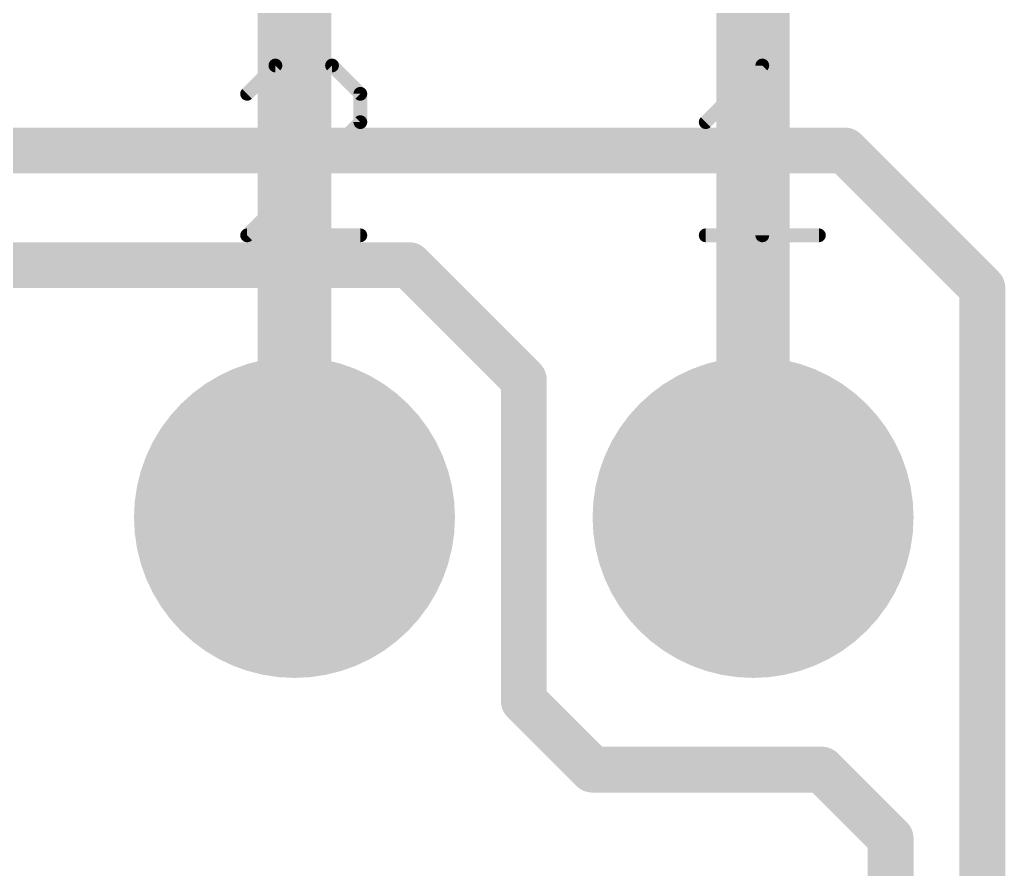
# Model space of a CAD drawing. Extents: x -7.7 to 68.6, y -5.3 to 60.5.
# Drawn here: x 56.9 to 62.36, y 45.04 to 49.75 of the extents above; entities that cross this region are included whole.
import ezdxf

# ---------------------------------------------------------------- set-up
doc = ezdxf.new("R2010")
doc.units = 0
for name, color, linetype in [('1', 12, 'CONTINUOUS'), ('16', 132, 'CONTINUOUS'), ('17', 110, 'CONTINUOUS'), ('21', 40, 'CONTINUOUS'), ('51', 253, 'CONTINUOUS')]:
    doc.layers.add(name, color=color, linetype=linetype)

# ---------------------------------------------------------------- blocks, each defined once
blk = doc.blocks.new('RECT')
blk.add_solid([(-0.5, -0.5), (0.5, -0.5), (-0.5, 0.5), (0.5, 0.5)])
blk = doc.blocks.new('ROUNDP')
at = {"const_width": 0.5}
blk.add_lwpolyline([(0, -0.25, 1), (0, 0.25, 1), (0, -0.25)], format="xyb", dxfattribs=at)

msp = doc.modelspace()

# ---------------------------------------------------------------- linework, layer by layer
at = {"layer": '1', "const_width": 0.4064}
for points in [[(58.42, 50.8), (58.42, 46.99)], [(60.96, 50.8), (60.96, 46.99)]]:
    msp.add_lwpolyline(points, dxfattribs=at)
at = {"layer": '1', "const_width": 0.2032}
for points in [[(58.3184, 46.99, 1), (58.5216, 46.99)], [(60.8584, 46.99, 1), (61.0616, 46.99)]]:
    msp.add_lwpolyline(points, format="xyb", dxfattribs=at)
at = {"layer": '16', "const_width": 0.254}
for points in [[(61.468, 49.022), (32.766, 49.022)], [(62.23, 48.26), (61.468, 49.022)], [(59.055, 48.387), (35.56, 48.387)], [(59.69, 47.752), (59.055, 48.387)], [(62.23, 24.638), (62.23, 48.26)], [(59.69, 45.974), (59.69, 47.752)], [(60.071, 45.593), (59.69, 45.974)], [(61.341, 45.593), (60.071, 45.593)], [(61.722, 45.212), (61.341, 45.593)], [(61.722, 22.86), (61.722, 45.212)]]:
    msp.add_lwpolyline(points, dxfattribs=at)
at = {"layer": '16', "const_width": 0.127}
for points in [[(61.5129, 49.0669, 1), (61.4231, 48.9771)], [(61.468, 48.9585, 1), (61.468, 49.0855)], [(59.0999, 48.4319, 1), (59.0101, 48.3421)], [(59.055, 48.3235, 1), (59.055, 48.4505)], [(62.2935, 48.26, 1), (62.1665, 48.26)], [(62.1851, 48.2151, 1), (62.2749, 48.3049)], [(59.7535, 47.752, 1), (59.6265, 47.752)], [(59.6451, 47.7071, 1), (59.7349, 47.7969)], [(59.7349, 46.0189, 1), (59.6451, 45.9291)], [(59.6265, 45.974, 1), (59.7535, 45.974)], [(60.071, 45.6565, 1), (60.071, 45.5295)], [(60.0261, 45.5481, 1), (60.1159, 45.6379)], [(61.3859, 45.6379, 1), (61.2961, 45.5481)], [(61.341, 45.5295, 1), (61.341, 45.6565)], [(61.7855, 45.212, 1), (61.6585, 45.212)], [(61.6771, 45.1671, 1), (61.7669, 45.2569)]]:
    msp.add_lwpolyline(points, format="xyb", dxfattribs=at)
at = {"layer": '21', "const_width": 0.0762}
for points in [[(58.3143, 49.4927), (58.1576, 49.3359)], [(58.6279, 49.4927), (58.3143, 49.4927)], [(58.7847, 49.3359), (58.6279, 49.4927)], [(60.6976, 49.1792), (61.0111, 49.4927)], [(61.0111, 49.4927), (61.0111, 48.5521)], [(58.7847, 49.1792), (58.7847, 49.3359)], [(58.1576, 48.5521), (58.7847, 49.1792)], [(58.7847, 48.5521), (58.1576, 48.5521)], [(60.6976, 48.5521), (61.3247, 48.5521)]]:
    msp.add_lwpolyline(points, dxfattribs=at)
at = {"layer": '21', "const_width": 0.0381}
for points in [[(58.3143, 49.5118, 1), (58.3143, 49.4737)], [(58.3278, 49.4792, 1), (58.3009, 49.5062)], [(58.6414, 49.5062, 1), (58.6144, 49.4792)], [(58.6279, 49.4737, 1), (58.6279, 49.5118)], [(61.0302, 49.4927, 1), (60.9921, 49.4927)], [(61.0246, 49.4792, 1), (60.9976, 49.5062)], [(58.1441, 49.3494, 1), (58.1711, 49.3225)], [(58.8037, 49.3359, 1), (58.7656, 49.3359)], [(58.7712, 49.3225, 1), (58.7981, 49.3494)], [(58.7656, 49.1792, 1), (58.8037, 49.1792)], [(58.7981, 49.1657, 1), (58.7712, 49.1926)], [(60.6841, 49.1926, 1), (60.7111, 49.1657)], [(58.1576, 48.5712, 1), (58.1576, 48.5331)], [(58.7847, 48.5331, 1), (58.7847, 48.5712)], [(60.6976, 48.5712, 1), (60.6976, 48.5331)], [(61.3247, 48.5331, 1), (61.3247, 48.5712)], [(58.1441, 48.5656, 1), (58.1711, 48.5386)], [(60.9921, 48.5521, 1), (61.0302, 48.5521)]]:
    msp.add_lwpolyline(points, format="xyb", dxfattribs=at)

# ---------------------------------------------------------------- block references
at = {"layer": '17', "xscale": 1.778, "yscale": 1.778, "rotation": 90}
for p in [(58.42, 46.99), (58.42, 46.99), (60.96, 46.99), (60.96, 46.99)]:
    msp.add_blockref('ROUNDP', p, dxfattribs=at)
at = {"layer": '51', "xscale": 0.508, "yscale": 0.508}
for p in [(58.42, 46.99), (60.96, 46.99)]:
    msp.add_blockref('RECT', p, dxfattribs=at)

doc.saveas('drawing.dxf')
